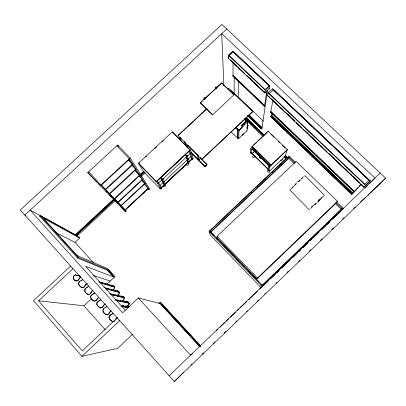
<?xml version="1.0" encoding="UTF-8"?>
<svg xmlns="http://www.w3.org/2000/svg" width="406" height="406" viewBox="0 0 406 406"><rect width="100%" height="100%" fill="white"/><g stroke="black" fill="none" stroke-linecap="round" stroke-linejoin="round"><path stroke-width="0.61" d="M233.957 94.821L221.646 82.961L200.29 102.779L212.531 114.883L233.957 94.821L221.646 82.961M234.15 93.786L234.201 76.871M237.505 138.03L237.683 129.778L235.495 127.641L235.597 127.357L238.185 129.884L238.175 130.255A0.579 0.553 -7.5 0 0 238.992 130.26L241.89 127.545L241.946 124.825L246.478 120.714L241.93 125.21L241.946 124.825M238.51 81.2L238.185 96.897L263.428 121.206M247.076 130.691L238.753 138.497A0.69 0.66 -7.2 0 1 237.886 138.405L238.083 130.265L237.683 129.874M238.175 130.255L238.332 129.93L236.079 127.728L235.495 127.641M238.753 138.497L238.987 130.356L247.67 121.881L247 130.732M238.992 130.26L241.905 127.164L241.89 127.545M187.364 159.548L187.745 158.985M242.443 134.706L242.154 135.117L242.844 134.472M242.483 134.807L242.641 134.548M242.742 134.452L242.585 134.685M243.483 124.353L243.504 123.967L246.792 121.018L241.92 125.814M243.067 134.142L242.367 134.777M243.453 133.899L242.976 134.203M247.056 128.976L247.376 125.256M247.452 123.373L247.538 122.967M247.33 124.881L248.223 125.748L247.183 127.179M207.085 108.473L178.016 135.492L201.736 159.431L252.801 111.64L228.771 88.315L227.847 89.173M254.511 151.265L252.217 153.422A4.502 0.812 -45.6 0 0 251.172 153.575L250.335 152.752L250.73 148.748A4.669 0.878 -45.7 0 0 252.009 146.657L252.928 145.795M251.172 153.575L251.588 149.591A4.669 0.868 -45.7 0 0 252.872 147.505L257.389 151.758M269.665 170.921L285.256 156.178L287.301 149.611L268.163 131.138L252.009 146.657L271.02 165.257A4.705 0.68 -45.3 0 1 269.63 167.267L268.787 170.865A4.537 0.634 -45.2 0 1 269.741 170.616L269.665 170.921L269.153 170.165M252.958 147.424L252.639 149.596L269.254 165.866M228.492 55.328L228.553 58.515L264.844 93.01L265.285 90.173L228.492 55.328L233.008 51.151L269.792 85.935L269.29 88.853M247.782 115.847L261.251 128.869L262.043 127.646L248.985 115.03M233.014 62.245L233.039 75.399L264.839 105.631L264.484 106.402L266.843 90.858M267.584 89.944L261.916 128.504L261.383 128.844L260.485 127.88M268.127 92.883L267.655 95.689L363.852 187.13L368.486 182.685M269.325 85.839L264.91 89.817M272.543 88.894L370.125 180.985M273.487 89.782L269.071 93.776M354.316 191.754L354.022 192.033L270.675 112.335L272.923 100.383M268.087 131.534L268.163 131.138M352.444 193.591L351.642 194.357L270.726 116.588A1.396 0.274 -46.6 0 1 271.441 115.548L272.939 114.147M270.69 116.791L271.472 116.055L272.04 112.954M122.637 300.821L127.636 301.673L128.91 302.663L129.123 303.779L128.748 304.891L126.342 306.494M124.048 298.978L124.129 297.857L123.652 296.887M111.904 285.641C114.37 284.89 115.446 288.681 113.238 289.681L114.05 288.844M103.373 305.825L104.804 304.069M102.936 310.397L103.88 308.453M96.958 302.896L96.846 304.317L97.729 305.728M90.716 296.847L90.868 296.141M200.214 345.963L160.218 302.531L160.065 303.236L200.138 346.765M268.787 170.865L267.935 170.033L268.757 166.409A4.705 0.685 -45.3 0 0 270.147 164.4L258.713 153.057M269.98 165.394L270.229 164.318M287.301 149.611L271.02 165.257L287.189 149.976M287.118 158.244L287.463 157.178L288.199 157.888M287.463 157.178L209.161 231.283L210.125 234.917L261.312 287.829L262.383 286.514L209.252 231.648L289.077 156.097L295.421 162.227M214.241 235.886L210.719 232.252L288.722 158.406L289.077 157.361M163.674 181.67L163.075 182.081M320.41 198.91L319.745 200.062L317.994 201.33L319.009 200.397L317.756 202.366M292.914 186.846L292.594 187.821L292.853 187.227L290.123 189.622M293.508 187.044L293.802 186.425M128.951 304.343L128.326 305.317M115.395 320.146L116.06 318.746L117.156 317.71M106.925 306.428C102.53 308.636 101.043 311.473 106.047 314.645C108.874 315.482 109.31 312.123 110.965 310.869M109.265 313.33L109.924 311.94L110.995 310.935M119.161 293.639L118.542 294.609L117.004 295.39M91.563 291.635C91.122 293.289 89.513 294.802 87.711 294.309C84.346 293.091 83.26 287.91 87.508 287.169M92.999 294.132L94.689 292.914M79.485 278.277C79.038 279.922 77.439 281.424 75.653 280.937C72.775 280.013 72.344 275.684 75.465 274.862L80.86 276.476M73.44 276.836L74.232 275.628L75.475 274.928L80.875 276.542M324.095 195.651L321.319 198.062C322.161 196.793 320.192 200.473 318.806 199.392L319.492 199.224M256.937 279.034L257.49 278.019L337.493 201.3L296.147 161.339L217.058 236.322L217.428 238.261L256.937 279.034L335.128 204.045L337.493 201.3M296.045 183.39L295.172 184.796M270.954 112.092L270.7 112.335M161.867 179.675L162.202 179.29M300.689 180.213L301.13 179.447M164.065 183.314L163.496 183.74L163.862 183.553M232.897 76.196L233.181 75.374L232.907 76.206L264.473 106.397M296.304 183.136L296.532 182.801M188.191 161.974L188.181 162.217M315.635 203.573L313.584 205.725M209.927 231.009L262.986 285.956L262.393 285.159M293.969 185.796L296.268 183.928M113.035 313.209C111.67 314.757 108.463 315.163 109.067 317.964M113.096 313.244C111.767 314.812 108.544 315.163 109.138 317.944M116.116 318.786L117.187 317.771M100.789 299.653C99.47 301.267 96.156 301.491 96.775 304.333L98.054 306.347L99.901 307.829C103.053 308.768 103.109 304.541 105.504 303.855M103.053 306.484L101.987 307.489M90.371 293.538L91.507 291.599L92.593 290.579L92.035 291.072M91.188 295.487L92.248 294.487M94.634 292.878C93.273 294.411 90.102 294.807 90.68 297.573L91.954 299.577L93.791 301.049C96.537 301.856 97.08 298.608 98.714 297.365M96.461 300.278L97.592 298.329L98.683 297.304M97.283 302.237L100.262 300.186M88.092 286.737L88.564 286.174M88.62 286.21C85.011 288.087 82.55 291.564 87.732 294.243L89.117 294.243M78.297 280.17L79.429 278.247L80.51 277.232M79.571 281.536L78.779 282.749L78.657 284.149L79.896 286.098L81.687 287.539C84.717 288.417 84.879 284.332 87.229 283.677M81.012 280.779L82.585 279.541M186.643 156.493L186.963 156.193M303.409 176.752L301.78 178.604M310.631 208.567L312.275 206.715L311.595 206.898L312.691 206.583M351.642 194.357L357.996 187.592M359.29 186.197L361.01 184.334M354.022 192.038L361.218 184.288M347.673 190.272L351.733 194.281L353.662 192.373M261.327 284.494L262.205 285.403L342.06 208.633M363.852 187.13L365.562 185.364L268.072 92.908L272.639 88.635L370.211 180.903L368.425 182.741M333.691 218.408L334.554 217.514M337.579 214.383L341.04 210.8M341.903 209.907L343.791 208.268M365.192 187.968L367.846 185.268M369.176 183.913L374.926 178.056L221.742 33.652L223.853 85.585M299.912 180L298.522 181.609L299.603 180.756L297.517 181.863M174.336 381.538L385.7 178.173L221.95 24.461L20.3 209.993L174.336 381.538L183.207 372.627M354.605 191.444L354.306 191.728L270.761 111.853M190.81 365.09L192.175 363.776M202.208 354.123L203.579 352.804M213.155 343.593L214.977 341.837M224.102 333.062L225.924 331.306M235.5 322.095L236.871 320.776M246.447 311.564L247.355 310.686M257.389 301.034L258.302 300.156M264.687 294.015L265.6 293.137M276.09 283.048L276.999 282.17M287.032 272.517L288.402 271.198M298.435 261.55L299.801 260.231M309.377 251.02L310.747 249.7M320.324 240.489L322.146 238.733M331.722 229.522L333.549 227.766M342.669 218.991L344.039 217.672M364.542 184.395L369.105 180.015M365.522 185.405L370.211 180.903M262.317 285.261L341.766 208.943L342.456 209.608M169.145 375.753L380.189 173.002M217.631 329.474L216.565 330.19L217.677 329.662M219.92 327.277L224.944 322.445M226.32 321.131L228.603 318.933M230.43 317.177L235.46 312.346M237.287 310.59L239.119 308.834M240.489 307.515L246.432 301.805M248.716 299.613L257.399 291.269M259.683 289.072L268.371 280.729M271.112 278.095L275.684 273.7M276.598 272.822L279.338 270.188M282.084 267.554L286.651 263.164M287.57 262.286L290.31 259.652M292.137 257.891L297.623 252.623M298.994 251.304L300.821 249.548M302.653 247.792L308.139 242.524M309.966 240.768L311.793 239.012M312.706 238.134L319.106 231.983M321.39 229.786L330.078 221.443M332.362 219.25L337.391 214.419M338.305 213.541L341.045 210.907M262.383 286.514L263.9 285.078M264.813 284.2L267.554 281.566M270.294 278.932L274.862 274.547M276.232 273.228L278.516 271.035M281.713 267.965L285.824 264.017M287.651 262.261L289.478 260.505M292.218 257.871L296.786 253.486M298.613 251.73L300.44 249.974M302.724 247.782L307.743 242.955M310.027 240.758L311.397 239.444M312.767 238.129L318.705 232.425M321.445 229.791L322.359 228.913M323.272 228.035L326.013 225.401M326.926 224.523L329.667 221.894M332.864 218.819L336.975 214.87M338.345 213.556L340.629 211.364M114.152 276.349L113.37 276.821L107.443 270.32L108.229 269.858L114.152 276.349L114.903 276.638L106.971 284.098M158.863 303.658L160.223 302.368L160.69 302.49L200.858 346.1M159.314 303.389L160.218 302.531M132.381 334.422L117.816 348.262L81.992 356.351L33.515 300.658L70.614 266.026M117.197 317.903L82.311 350.921L38.59 300.805L72.989 268.67M200.133 347.018L160.055 303.48L138.289 297.948L122.678 312.721L30.156 210.151L43.351 217.418M250.827 193.266L251.74 192.398M257.698 186.765L258.612 185.897M265.006 179.843L265.915 178.985M272.284 172.956L273.644 171.667M280.013 165.638L281.378 164.349M210.633 231.917L288.93 157.797L288.27 157.163M81.992 356.351L119.674 320.664M353.631 208.501L355.006 207.202M360.503 202.005L365.542 197.24M367.831 195.073L385.7 178.173M253.846 144.932L256.602 142.339M257.983 141.039L259.82 139.314M260.738 138.451L263.494 135.858M264.874 134.559L267.168 132.402M38.59 300.805L83.93 305.769L91.761 298.4M206.908 164.466L206.969 164.831L204.969 166.709L204.903 166.343L206.908 164.466L200.28 157.802M247.036 126.865L248.223 125.748M261.251 128.869L261.961 128.2M159.7 185.664L162.902 182.67M164.273 181.391L187.141 160.03M188.516 158.751L190.8 156.614M265.23 90.198L269.792 85.935M160.862 187.805L164.06 184.816M165.43 183.537L188.272 162.192M189.186 161.339L191.47 159.203L189.333 150.91L187.953 152.194M160.938 187.882L164.136 184.897M165.506 183.613L188.348 162.268M189.262 161.415L192.444 158.842L160.258 188.922L143.47 171.525L138.507 163.217L172.306 131.838L190.267 150.19A4.481 0.665 47.4 0 0 191.566 152.25L193.134 158.604L192.312 159.375A4.263 0.594 47.3 0 0 191.546 159.279L191.47 159.203M160.258 188.922L160.111 188.653A4.278 0.279 47 0 1 160.69 188.927L161.522 188.151L158.71 182.923A4.502 0.32 47 0 1 157.229 181.02L162.664 175.788M264.844 93.01L269.351 88.797M252.816 111.472L201.736 159.431M238.332 129.93L235.927 127.87M117.77 202.3L142.389 179.386M55.972 232.76L75.014 242.346L79.632 238.053L78.079 236.353L40.377 215.54L39.717 216.149L77.566 258.033L108.438 270.726M117.984 202.518L142.552 179.645M120.958 205.598L144.886 183.299M121.155 205.806L145.043 183.542M186.785 147.337L187.983 146.221L187.668 144.998M125.089 209.877L148.129 188.384M127.89 207.364L137.482 198.417M138.852 197.138L144.328 192.028M146.155 190.323L147.982 188.623L149.017 189.698L149.743 189.023L130.301 158.117L117.664 145.023L87.752 172.641L125.449 211.693L126.18 211.013L121.176 205.725M125.271 210.069L148.271 188.607M160.69 188.927L157.848 183.725A4.502 0.31 47 0 1 156.361 181.827L156.188 181.518L190.175 149.809M164.044 174.504L187.034 153.052M77.566 258.033L78.236 257.409L109.016 270.188L114.903 276.638M157.848 183.725L161.598 180.234M162.973 178.945L186.374 157.102M187.293 156.244L190.044 153.676M192.312 159.375L190.713 153.047L191.566 152.25M105.316 189.404L132.62 164.075M204.248 99.795L204.005 97.932L204.644 97.338L205.487 98.161M215.652 89.026L215.515 87.249L216.154 86.661L217.002 87.478M105.575 189.668L132.995 164.572M200.305 102.891L202.163 101.165M203.553 99.876L221.651 83.083M139.639 162.71L138.715 163.567L156.361 181.827L190.267 150.19L187.151 147.048M145.642 157.132L146.566 156.274M154.884 148.555L156.731 146.835M162.278 141.689L163.202 140.831M109.346 193.576L135.777 169.028M186.359 127.926L178.016 135.492M187.283 127.068L193.276 121.495M194.2 120.638L206.644 109.067M113.776 199.138L75.237 234.983L59.844 226.502M114.279 198.686L139.649 175.093M140.248 174.519L143.496 171.494M178.787 138.674L180.178 137.38M75.349 235.104L113.858 199.28M140.303 174.681L143.551 171.662M178.818 138.862L180.208 137.568M139.821 175.367L114.665 199.087M75.927 235.597L114.406 199.803M140.836 175.219L144.546 171.768M179.315 139.42L180.706 138.126M75.998 235.678L114.462 199.899M140.872 175.326L144.12 172.311M179.335 139.547L180.726 138.253M76.973 236.216L114.974 200.858M141.389 176.28L145.094 172.829M180.315 140.06L181.705 138.766M269.726 86.026L232.948 51.247L228.553 55.307L228.608 58.418M228.918 55.652L233.313 51.78L232.948 51.247M100.267 185.948L101.17 185.111L88.65 171.814M130.301 158.117L129.407 158.944L116.771 145.845M226.787 29.004L24.842 215.053L25.959 215.627M109.016 270.188L107.382 268.483L77.079 255.582L43.224 218.154L40.377 215.54L78.236 257.409L77.079 255.582M164.491 184.106L164.851 183.948M315.086 204.127L314.604 204.528L316.127 203.761M192.566 353.631L190.571 355.169L138.289 297.948M105.804 307.398L106.397 306.961M123.424 299.948L121.881 300.729M108.737 313.868L107.468 314.579M126.302 306.454L127.86 305.662M79.957 277.719L80.54 277.293M82.058 280.064C80.413 280.845 78.16 281.906 78.586 284.17L79.845 286.149L81.662 287.605C84.844 288.544 84.788 284.266 87.219 283.606M316.416 203.533L316.761 203.31M271.01 116.72L277.694 123.226M304.109 176.102L304.515 175.925M309.514 209.389L309.925 209.212M77.708 280.597L75.673 280.871L73.892 279.44M95.867 300.714L93.811 300.983L92.005 299.526L90.746 297.557M117.024 295.436C119.679 295.314 120.212 290.929 117.324 290.869M122.434 300.562C124.789 300.12 124.764 296.162 122.196 296.192M114.33 321.156L112.254 321.425L110.417 319.943L109.224 318.213L109.904 319.304M114.36 321.222L112.229 321.496L109.965 319.405M271.056 111.579L354.514 191.525M312.224 206.081L312.924 205.867M301.592 178.589L302.282 178.427M126.52 301.617C127.829 301.216 129.199 302.445 129.067 303.779M101.317 307.763L99.927 307.758L98.11 306.297M261.403 128.849L247.797 115.664M121.942 305.723L123.83 305.957M125.089 306.114L129.489 306.662M121.937 305.667L123.83 305.896M125.068 306.058L129.494 306.601M112.467 285.621L113.913 286.245M117.319 290.924L118.359 291.214L119.075 292M127.088 301.602L127.636 301.673M106.763 314.67L106.073 314.574L104.246 313.102L102.972 311.113M121.445 306.286L128.88 307.337L123.987 306.647M122.181 306.703L128.382 307.697M115.766 299.653L118.887 300.186M120.14 300.399L121.389 300.607M119.684 300.947L128.91 302.663L115.299 300.125M116.243 300.607L129.037 303.216M109.924 293.604L112.366 294.122M113.589 294.38L123.236 296.542M111.721 294.533L124.008 297.309L110.417 294.223M110.742 294.599L124.129 297.857M103.845 287.489L117.862 290.995M108.696 289.239L119.125 291.975L105.23 288.306M105.87 288.788L119.247 292.523L119.278 293.081M99.008 281.703L113.005 285.692M102.256 283.114L114.264 286.666L99.78 282.353M100.094 282.749L114.385 287.209L114.416 287.768M92.923 275.314L110.193 281.069M114.325 277.181L85.564 266.331L125.363 310.357M39.717 216.149L40.828 216.758M43.224 218.154L79.632 238.053M44.452 218.027L52.146 222.265M53.247 222.869L58.743 225.898M305.114 175.854L324.237 195.113M308.92 209.491L289.945 190.145M234.688 53.079L236.52 54.81M237.891 56.109L243.392 61.311M245.224 63.047L250.263 67.812M252.542 69.964L257.983 75.115M260.251 77.257L266.148 82.834M267.96 84.549L269.701 86.194M274.867 91.086L278.998 94.994M281.749 97.597L285.885 101.505M289.097 104.545L293.228 108.453M295.984 111.056L300.572 115.4M302.871 117.573L305.622 120.176M306.54 121.044L308.377 122.779M309.753 124.084L312.052 126.256M313.427 127.555L315.721 129.727M317.101 131.031L318.938 132.767M320.314 134.071L323.069 136.675M323.988 137.548L325.368 138.847M327.662 141.019L331.798 144.932M334.554 147.54L338.685 151.448M341.446 154.057L345.577 157.964M348.333 160.573L352.926 164.917M355.225 167.089L357.98 169.693M358.899 170.566L360.279 171.865M362.573 174.037L364.872 176.214M365.791 177.082L368.085 179.254M233.054 51.826L269.092 85.91M273.258 89.863L368.841 180.269M268.945 88.32L269.32 88.67M268.924 88.467L269.295 88.818M267.102 90.168L267.478 90.518M229.136 55.449L265.133 89.609M269.295 93.568L364.771 184.177M228.558 55.495L228.923 55.84M249.594 77.957L250.512 78.83M255.567 83.631L257.404 85.377M263.377 91.056L264.296 91.929M274.36 101.5L275.278 102.368M280.769 107.59L282.601 109.331M288.093 114.548L289.468 115.852M306.403 131.95L307.317 132.818M312.813 138.04L314.64 139.776M320.593 145.434L321.963 146.739M338.442 162.395L339.812 163.699M345.303 168.916L347.135 170.657M353.545 176.747L354.458 177.615M230.329 59.89L233.044 62.473M233.947 63.331L237.119 66.345M238.479 67.635L240.743 69.786M241.646 70.649L244.818 73.664M246.63 75.384L252.146 80.627M254.445 82.809L259.038 87.178M260.88 88.929L262.261 90.239M263.179 91.111L264.93 92.776M268.67 96.339L269.589 97.212M271.421 98.952L276.917 104.175M279.663 106.788L283.784 110.706M286.078 112.883L291.112 117.669M292.031 118.542L294.776 121.15M296.152 122.46L301.648 127.682M304.398 130.296L308.976 134.645M311.265 136.822L315.848 141.176M317.68 142.917L319.512 144.658M320.425 145.531L323.171 148.139M324.089 149.012L326.835 151.621M329.124 153.798L334.163 158.584M336.452 160.761L341.035 165.115M342.867 166.856L348.358 172.078M349.277 172.946L352.022 175.559M353.398 176.864L358.894 182.086M362.096 185.136L364.02 186.963M230.329 60.052L237.114 66.503M238.474 67.797L244.808 73.816M246.62 75.536L264.91 92.918M267.716 95.598L269.564 97.354M270.939 98.658L294.741 121.282M296.111 122.587L302.064 128.24M302.977 129.113L327.231 152.169M328.606 153.473L352.403 176.092M353.316 176.96L359.726 183.05M360.64 183.918L363.933 187.054M232.897 75.643L264.763 106.128M271.589 115.411L352.829 193.17M271.441 115.548L352.677 193.317M270.99 116.096L352.154 193.829M279.978 125.418L285.012 130.24M286.382 131.554L288.671 133.747M289.585 134.619L295.989 140.755M297.816 142.511L306.51 150.834M309.25 153.463L313.828 157.848M315.198 159.162L317.487 161.355M318.857 162.669L324.805 168.363M326.632 170.114L335.782 178.879M338.066 181.071L342.644 185.456M344.014 186.77L346.303 188.957M270.726 116.588L351.748 194.271M230.588 90.244L241.017 100.287M242.377 101.596L252.801 111.64M270.817 134.173L273.999 137.243M278.095 141.197L279.46 142.511M282.185 145.145L284.916 147.779M248.858 115.152L261.916 127.768M248.457 115.649L261.505 128.266M247.914 115.725L257.79 125.276M336.63 202.086L343.42 208.654M288.417 156.726L294.964 163.06M336.173 202.939L342.75 209.303M215.515 87.249L216.784 88.483M288.722 158.406L294.167 163.679M335.006 203.218L341.36 209.369M246.143 117.507L264.347 135.137M285.286 155.412L287.56 157.619M246.092 117.684L264.26 135.284M285.154 155.518L287.428 157.716M245.635 118.268L263.804 135.873M284.692 156.112L286.966 158.315M245.229 118.029L263.443 135.675M284.839 156.411L286.661 158.173M244.777 118.912L262.946 136.528M283.84 156.782L286.108 158.985M244.706 119.024L246.493 120.755M246.726 121.018L247.696 121.922M246.65 121.054C248.157 121.952 247.254 122.602 246.401 121.247M244.696 119.222L246.792 121.252M244.305 119.212L246.087 120.947M245.676 121.704L245.985 122.003M244.397 124.835L243.504 123.967L241.824 125.997L242.712 126.865M235.647 127.499L238.327 130.113M204.005 97.932L204.847 98.759M252.05 146.292L271.101 164.927M252.76 149.195L269.853 165.932M252.674 149.271L269.772 166.008M250.73 148.748L251.588 149.591M268.757 166.409L269.63 167.267M231.166 131.813L237.886 138.405M267.99 168.901L252.217 153.422L251.344 152.945L268.325 169.606M200.29 102.779L212.531 114.883M187.902 145.363L197.626 155.138M201.64 159.477L202.513 160.355M203.391 161.238L206.969 164.831M186.258 146.155L172.306 131.838M198.087 158.705L199.224 159.852L200.427 158.726L200.178 157.508M191.211 152.56L204.903 166.343M189.333 150.91L189.409 150.991A4.481 0.655 47.4 0 0 190.713 153.047M191.317 152.966L204.969 166.709M235.444 206.405L236.17 207.141M87.752 172.641L97.039 182.172M98.364 183.532L100.135 185.349M105.885 191.246L106.768 192.155M109.422 194.875L111.635 197.143M113.406 198.96L117.74 203.502M217.058 236.322L257.49 278.019M216.002 237.703L217.758 239.525M223.483 245.427L225.244 247.244M226.563 248.609L229.202 251.334M231.841 254.06L232.724 254.968M236.683 259.053L240.205 262.687M241.961 264.504L243.722 266.326M248.563 271.32L251.202 274.045M252.522 275.41L255.166 278.135M257.805 280.861L258.683 281.769M209.161 231.283L209.877 232.029M138.507 163.217L156.188 181.518M129.646 159.319L129.463 159.132L101.297 185.237L101.475 185.425M126.18 211.013L100.992 184.918L129.25 158.797L149.017 189.698M128.276 159.568L132.792 164.257M128.489 159.893L132.386 163.943M131.833 164.932L135.949 169.2M131.595 164.78L135.091 168.414M136.137 169.5L109.757 194.002M134.817 170.073L139.811 175.26M135 170.353L139.984 175.534M138.974 175.834L142.547 179.548M139.146 176.097L140.42 177.427M141.273 178.315L142.709 179.807M141.851 180.142L145.038 183.461M142.009 180.391L145.196 183.705M144.191 184.283L148.276 188.536M147.378 187.679L148.423 188.765M115.137 199.417L116.857 201.239M117.943 202.401L121.308 205.969M114.807 199.153L118.141 202.685M109.265 193.357L114.441 198.859M103.697 187.577L109.513 193.753M101.444 185.288L105.748 189.856M120.313 206.233L125.449 211.693M160.223 302.368L200.645 346.257M175.656 319.933L178.214 322.714M181.629 326.419L182.482 327.348M184.613 329.662L187.176 332.443M190.587 336.153L191.865 337.543M193.576 339.396L195.281 341.248M108.148 269.934L114.066 276.43M107.57 270.203L113.497 276.704M75.014 242.346L93.776 262.997M83.93 305.769L105.393 329.916M117.664 145.023L118.699 146.602M157.396 181.396L157.888 182.314M73.522 278.881L73.288 277.537M184.354 141.389L185.496 145.602M185.491 142.481L186.461 146.119M210.572 231.674L210.719 232.252M197.032 153.838L198.169 159.091M198.204 155.016L199.305 160.228M188.257 163.471A1.101 1.061 -18.7 0 1 187.978 165.146A1.101 1.061 -18.7 0 1 186.39 164.486M192.657 158.315A4.263 0.604 47.3 0 1 193.134 158.604M160.964 187.724A4.278 0.289 47 0 1 161.522 188.151M164.572 184.872A1.101 1.071 -26.5 0 1 165.338 186.014A1.101 1.071 -26.5 0 1 164.303 186.983A1.101 1.071 -26.5 0 1 163.182 186.176M163.075 182.507A1.157 0.294 -44.2 0 1 162.578 182.421A1.157 0.294 -44.2 0 1 163.679 181.243A1.157 0.294 -44.2 0 1 164.171 181.335M188.247 162.425A1.137 0.284 -45 0 1 187.572 162.547A1.137 0.284 -45 0 1 188.648 161.324A1.137 0.284 -45 0 1 189.13 161.421M161.867 180.112A1.177 0.304 -44.3 0 1 161.36 180.02A1.177 0.304 -44.3 0 1 162.476 178.823A1.177 0.304 -44.3 0 1 162.984 178.919M164.242 184.821A1.137 0.284 -44.2 0 1 163.755 184.74A1.137 0.284 -44.2 0 1 164.836 183.583A1.137 0.284 -44.2 0 1 165.323 183.669M186.938 160.071A1.157 0.289 -45.1 0 1 187.064 159.421A1.157 0.289 -45.1 0 1 188.201 158.431A1.157 0.289 -45.1 0 1 188.272 158.908M186.141 157.3A1.177 0.299 -45.1 0 1 186.268 156.635A1.177 0.299 -45.1 0 1 187.425 155.625A1.177 0.299 -45.1 0 1 187.501 156.117M250.335 152.752A4.502 0.817 -45.6 0 1 250.72 152.534M267.935 170.033A4.537 0.639 -45.2 0 1 268.193 169.865M253.06 153.153A1.137 1.091 -3.1 0 1 253.217 152.605M253.638 152.209A1.137 1.091 -3.1 0 1 253.912 152.103M282.373 159.101A1.122 1.076 2.7 0 1 280.49 160.126M269.751 170.677A1.122 1.081 1.7 0 1 269.325 172.149A1.122 1.081 1.7 0 1 267.793 171.738A1.122 1.081 1.7 0 1 268.219 170.266M254.902 156.503A1.117 1.071 -2.9 0 1 253.968 157.553A1.117 1.071 -2.9 0 1 252.735 156.853A1.117 1.071 -2.9 0 1 253.242 155.564M259.881 156.909A1.172 0.269 46.7 0 1 260.322 156.807A1.172 0.269 46.7 0 1 261.413 158.091A1.172 0.269 46.7 0 1 260.779 157.97M239.002 129.884A0.579 0.553 -7.5 0 1 238.185 129.884M238.987 130.356A0.721 0.685 -7.5 0 1 238.083 130.265M206.344 165.176A1.38 1.335 -14.3 0 1 205.345 166.11M204.984 166.155A1.38 1.335 -14.3 0 1 203.68 165.151M205.74 163.664A1.38 1.335 -14.3 0 1 206.233 164.156M247.564 126.545A1.38 1.314 -6.3 0 1 246.909 127.342M247.604 126.388A1.38 1.314 -6.3 0 1 247.188 127.317M206.426 164.973A1.38 1.335 -14.3 0 1 205.01 166.298A1.38 1.335 -14.3 0 1 203.67 164.948M206.045 164.024A1.38 1.335 -14.3 0 1 206.258 164.303M185.755 155.934L186.39 155.381L185.755 155.934M186.557 158.731L187.181 158.188L186.557 158.731M187.333 161.436L187.948 160.898L187.333 161.436M161.111 178.899L161.74 178.391L161.111 178.899M162.334 181.315L162.948 180.817L162.334 181.315M318.913 200.432L318.086 201.919L318.913 200.432M261.124 156.366L261.713 157.015L261.124 156.366M163.461 182.913A1.157 0.294 -44.2 0 0 164.608 181.492A1.157 0.294 -44.2 0 0 163.227 182.431A1.157 0.294 -44.2 0 0 163.461 182.913M188.425 162.973A1.137 0.279 -45 0 0 189.587 161.552A1.137 0.279 -45 0 0 188.277 162.441A1.137 0.279 -45 0 0 188.425 162.973M162.263 180.523A1.177 0.304 -44.3 0 0 163.425 179.076A1.177 0.304 -44.3 0 0 162.019 180.031A1.177 0.304 -44.3 0 0 162.263 180.523M164.623 185.217A1.137 0.284 -44.2 0 0 165.755 183.827A1.137 0.284 -44.2 0 0 164.394 184.755A1.137 0.284 -44.2 0 0 164.623 185.217M187.668 160.299A1.157 0.289 -45.1 0 0 188.846 158.853A1.157 0.289 -45.1 0 0 187.516 159.746A1.157 0.289 -45.1 0 0 187.668 160.299M186.887 157.538A1.177 0.299 -45.1 0 0 188.085 156.056A1.177 0.299 -45.1 0 0 186.73 156.965A1.177 0.299 -45.1 0 0 186.887 157.538M259.576 157.498A1.172 0.264 46.7 0 0 260.982 158.705A1.172 0.264 46.7 0 0 260.038 157.32A1.172 0.264 46.7 0 0 259.576 157.498"/></g></svg>
